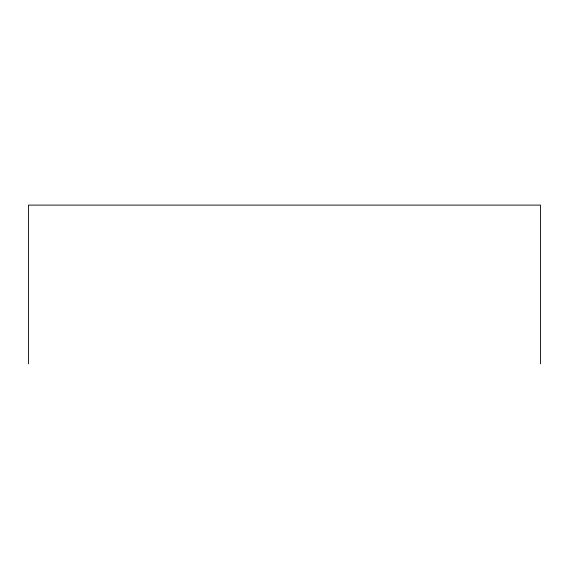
<?xml version="1.0" encoding="UTF-8"?>
<svg xmlns="http://www.w3.org/2000/svg" width="569" height="569" viewBox="0 0 569 569"><rect width="100%" height="100%" fill="white"/><g stroke="black" fill="none" stroke-linecap="round" stroke-linejoin="round"><path stroke-width="0.85" d="M540.55 363.89L540.55 205.11L28.45 205.11L28.45 363.89"/></g></svg>
